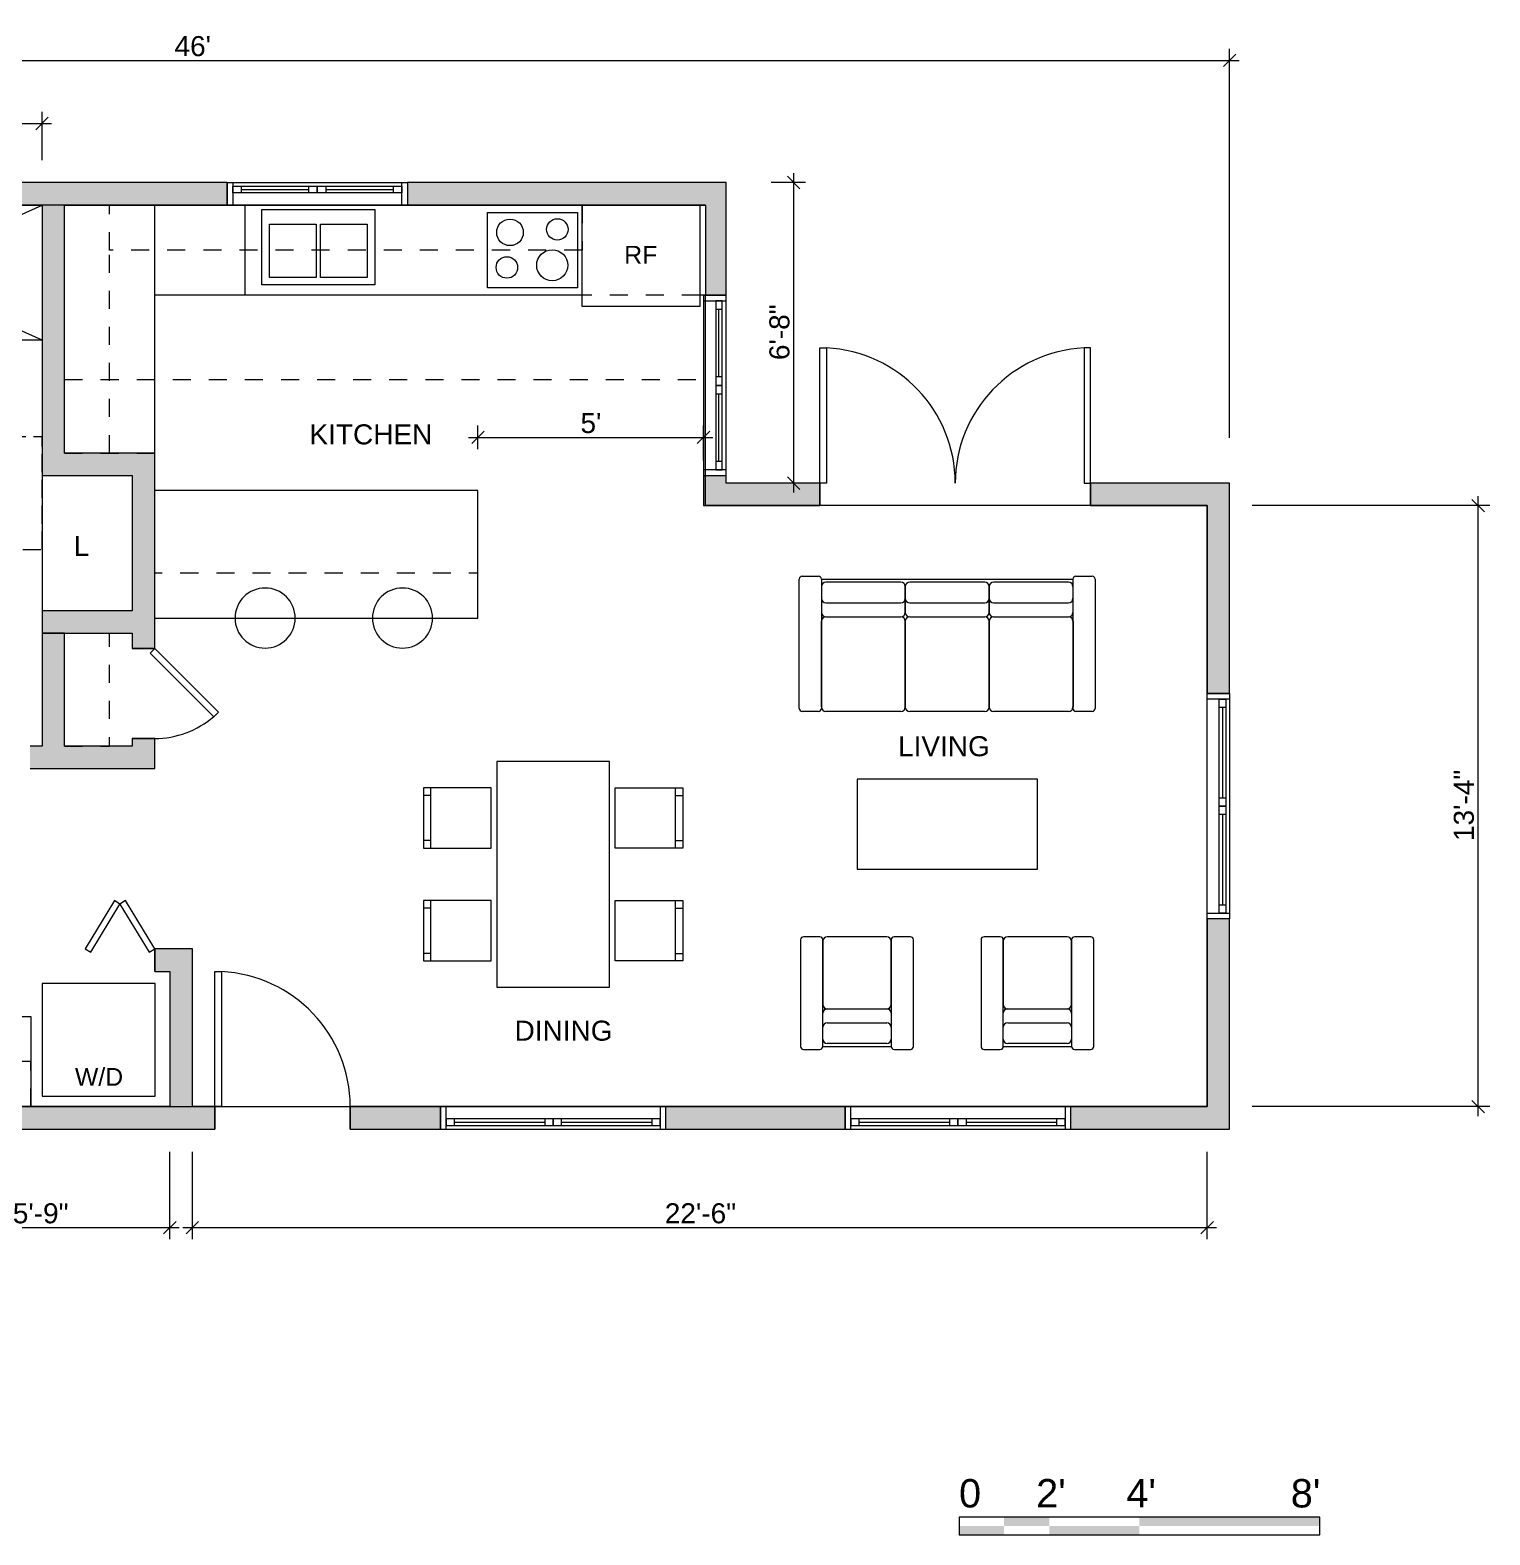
# Model space of a CAD drawing. Header units: inches. Extents: x 491 to 1178, y -991 to -572.
# Drawn here: x 789.8 to 1178.2, y -972.3 to -571.7 of the extents above; entities that cross this region are included whole.
import ezdxf

# ---------------------------------------------------------------- set-up
doc = ezdxf.new("R2010")
doc.units = ezdxf.units.IN
doc.header["$MEASUREMENT"] = 0
doc.set_wipeout_variables(frame=1)
for name, pattern in [('Dashed', [9.6, 4.8, -4.8]), ('Hidden Line', [6.859843, 4.8, -2.059843]), ('Wipeout_Contour', [39.370079, 0, -39.370079])]:
    doc.linetypes.add(name, pattern=pattern)
for name, color, linetype in [('A-AREA', 7, 'Continuous'), ('A-AREA HATCH', 7, 'Continuous'), ('A-CASEWORK', 7, 'Continuous'), ('A-DIMENSIONS', 7, 'Continuous'), ('A-DOOR', 7, 'Continuous'), ('A-FIXTURES _ APPLIANCES', 7, 'Continuous'), ('A-FURNITURE', 7, 'Continuous'), ('A-GLAZ', 7, 'Continuous'), ('A-LINE - FLOOR PLANS', 7, 'Continuous'), ('A-LINE - UNIT PLANS', 7, 'Continuous'), ('A-TEXT', 7, 'Continuous'), ('A-WALL', 7, 'Continuous'), ('A-WALL HATCH', 7, 'Continuous')]:
    doc.layers.add(name, color=color, linetype=linetype)
doc.styles.add('GENERATED_STYLE_1', font='arial.ttf')
doc.styles.add('GENERATED_STYLE_2', font='swiss.ttf')
doc.dimstyles.new('GENERATED_STYLE__1', dxfattribs={"dimtxt": 5.333333, "dimasz": 3.166667, "dimexe": 0.18, "dimexo": 12, "dimgap": 0.09, "dimtad": 1, "dimtih": 1, "dimtoh": 1, "dimdec": 0, "dimzin": 0, "dimdsep": 46, "dimlunit": 4, "dimtxsty": 'GENERATED_STYLE_1', "dimblk": 'ARROWHEAD_6', "dimblk1": 'ARROWHEAD_6', "dimblk2": 'ARROWHEAD_6', "dimcen": 0.09, "dimclrd": 7, "dimclre": 7, "dimclrt": 7, "dimadec": 0, "dimazin": 0, "dimtfac": 1, "dimtdec": 4, "dimtmove": 0, "dimatfit": 3, "dimfxl": 1, "dimtolj": 1, "dimtzin": 0, "dimarcsym": 0})
doc.dimstyles.new('GENERATED_STYLE__2', dxfattribs={"dimtxt": 5.333333, "dimasz": 3.166667, "dimexe": 0.18, "dimexo": 12, "dimgap": 0.09, "dimtad": 1, "dimdec": 0, "dimzin": 0, "dimdsep": 46, "dimlunit": 4, "dimtxsty": 'GENERATED_STYLE_1', "dimblk": 'ARROWHEAD_6', "dimblk1": 'ARROWHEAD_6', "dimblk2": 'ARROWHEAD_6', "dimcen": 0.09, "dimclrd": 7, "dimclre": 7, "dimclrt": 7, "dimadec": 0, "dimazin": 0, "dimtfac": 1, "dimtdec": 4, "dimtmove": 0, "dimatfit": 3, "dimfxl": 1, "dimtolj": 1, "dimtzin": 0, "dimarcsym": 0})

# ---------------------------------------------------------------- blocks, each defined once
blk = doc.blocks.new('*D0')
at = {"layer": 'A-DIMENSIONS', "color": 7, "linetype": 'Continuous', "lineweight": 0, "transparency": 16777216}
for p, q in [((710.5, -596.6), (713, -596.6)), ((714.67, -594.93), (711.33, -598.26)), ((713, -606.33), (713, -593.47)), ((713, -596.6), (793, -596.6)), ((791.33, -598.26), (794.67, -594.93)), ((793, -606.33), (793, -593.47)), ((793, -596.6), (795.5, -596.6))]:
    blk.add_line(p, q, dxfattribs=at)
at = {"layer": 'A-DIMENSIONS', "color": 7, "lineweight": 0, "transparency": 16777216, "insert": (745.73, -595.53), "char_height": 5.333, "attachment_point": 7, "style": 'GENERATED_STYLE_1'}
blk.add_mtext('\\A1;6\'-8"', dxfattribs=at)
blk = doc.blocks.new('ARROWHEAD_6')
at = {"color": 0, "linetype": 'Continuous', "lineweight": 0}
for p, q in [((0, 0), (-1, 0)), ((-0.5, -0.5), (0.5, 0.5))]:
    blk.add_line(p, q, dxfattribs=at)
blk = doc.blocks.new('*D2')
at = {"layer": 'A-DIMENSIONS', "color": 7, "linetype": 'Continuous', "lineweight": 0, "transparency": 16777216}
for p, q in [((906.5, -680.16), (909, -680.16)), ((910.67, -678.49), (907.34, -681.82)), ((909, -683.28), (909, -677.03)), ((909, -680.16), (969, -680.16)), ((967.33, -681.82), (970.67, -678.49)), ((969, -686.33), (969, -677.03)), ((969, -680.16), (971.5, -680.16))]:
    blk.add_line(p, q, dxfattribs=at)
at = {"layer": 'A-DIMENSIONS', "color": 7, "lineweight": 0, "transparency": 16777216, "insert": (936.27, -679.09), "char_height": 5.333, "attachment_point": 7, "style": 'GENERATED_STYLE_1'}
blk.add_mtext("\\A1;5'", dxfattribs=at)
blk = doc.blocks.new('*D7')
at = {"layer": 'A-DIMENSIONS', "color": 7, "linetype": 'Continuous', "lineweight": 0, "transparency": 16777216}
for p, q in [((1176.78, -700), (1173.45, -696.66)), ((1175.12, -698.33), (1175.12, -695.83)), ((1178.24, -698.33), (1115, -698.33)), ((1175.12, -858.33), (1175.12, -698.33)), ((1173.45, -856.66), (1176.78, -860)), ((1178.24, -858.33), (1115, -858.33)), ((1175.12, -860.83), (1175.12, -858.33))]:
    blk.add_line(p, q, dxfattribs=at)
at = {"layer": 'A-DIMENSIONS', "color": 7, "lineweight": 0, "transparency": 16777216, "insert": (1174.05, -787.62), "char_height": 5.333, "attachment_point": 7, "rotation": 90, "style": 'GENERATED_STYLE_1'}
blk.add_mtext('\\A1;13\'-4"', dxfattribs=at)
blk = doc.blocks.new('*D11')
at = {"layer": 'A-DIMENSIONS', "color": 7, "linetype": 'Continuous', "lineweight": 0, "transparency": 16777216}
for p, q in [((758, -893.65), (758, -870.33)), ((827, -893.65), (827, -870.33)), ((759.67, -888.86), (756.33, -892.19)), ((825.33, -892.19), (828.67, -888.86)), ((755.5, -890.53), (758, -890.53)), ((758, -890.53), (827, -890.53)), ((827, -890.53), (829.5, -890.53))]:
    blk.add_line(p, q, dxfattribs=at)
at = {"layer": 'A-DIMENSIONS', "color": 7, "lineweight": 0, "transparency": 16777216, "insert": (785.23, -889.46), "char_height": 5.333, "attachment_point": 7, "style": 'GENERATED_STYLE_1'}
blk.add_mtext('\\A1;5\'-9"', dxfattribs=at)
blk = doc.blocks.new('*D12')
at = {"layer": 'A-DIMENSIONS', "color": 7, "linetype": 'Continuous', "lineweight": 0, "transparency": 16777216}
for p, q in [((833, -893.65), (833, -870.33)), ((1103, -893.65), (1103, -870.33)), ((834.67, -888.86), (831.33, -892.19)), ((1101.33, -892.19), (1104.67, -888.86)), ((830.5, -890.53), (833, -890.53)), ((833, -890.53), (1103, -890.53)), ((1103, -890.53), (1105.5, -890.53))]:
    blk.add_line(p, q, dxfattribs=at)
at = {"layer": 'A-DIMENSIONS', "color": 7, "lineweight": 0, "transparency": 16777216, "insert": (958.71, -889.46), "char_height": 5.333, "attachment_point": 7, "style": 'GENERATED_STYLE_1'}
blk.add_mtext('\\A1;22\'-6"', dxfattribs=at)
blk = doc.blocks.new('*D13')
at = {"layer": 'A-DIMENSIONS', "color": 7, "linetype": 'Continuous', "lineweight": 0, "transparency": 16777216}
for p, q in [((557, -600.33), (557, -576.69)), ((1109, -680.33), (1109, -576.69)), ((554.5, -579.81), (557, -579.81)), ((558.67, -578.15), (555.33, -581.48)), ((557, -579.81), (1109, -579.81)), ((1107.33, -581.48), (1110.67, -578.15)), ((1109, -579.81), (1111.5, -579.81))]:
    blk.add_line(p, q, dxfattribs=at)
at = {"layer": 'A-DIMENSIONS', "color": 7, "lineweight": 0, "transparency": 16777216, "insert": (828.25, -578.75), "char_height": 5.333, "attachment_point": 7, "style": 'GENERATED_STYLE_1'}
blk.add_mtext("\\A1;46'", dxfattribs=at)
blk = doc.blocks.new('*D15')
at = {"layer": 'A-DIMENSIONS', "color": 7, "linetype": 'Continuous', "lineweight": 0, "transparency": 16777216}
for p, q in [((996.13, -612.33), (987, -612.33)), ((994.67, -614), (991.34, -610.66)), ((993, -612.33), (993, -609.83)), ((993, -692.33), (993, -612.33)), ((996.13, -692.33), (987, -692.33)), ((991.34, -690.66), (994.67, -694)), ((993, -694.83), (993, -692.33))]:
    blk.add_line(p, q, dxfattribs=at)
at = {"layer": 'A-DIMENSIONS', "color": 7, "lineweight": 0, "transparency": 16777216, "insert": (991.94, -659.59), "char_height": 5.333, "attachment_point": 7, "rotation": 90, "style": 'GENERATED_STYLE_1'}
blk.add_mtext('\\A1;6\'-8"', dxfattribs=at)

msp = doc.modelspace()

# ---------------------------------------------------------------- hatches: boundary and pattern name
at = {"layer": 'A-TEXT', "linetype": 'Continuous', "lineweight": 0}
for points in [[(1049, -969.97), (1061, -969.97), (1061, -967.61), (1049, -967.61)], [(1085, -969.97), (1133, -969.97), (1133, -967.61), (1085, -967.61)], [(1037, -969.97), (1037, -972.33), (1049, -972.33), (1049, -969.97)], [(1061, -969.97), (1061, -972.33), (1085, -972.33), (1085, -969.97)]]:
    msp.add_hatch(color=7, dxfattribs=at).paths.add_polyline_path(points)

# ---------------------------------------------------------------- linework, layer by layer
at = {"layer": 'A-GLAZ', "color": 7, "linetype": 'Continuous', "lineweight": 0}
for p, q in [((842.25, -612.33), (843.75, -612.33)), ((843.75, -612.33), (866.25, -612.33)), ((843.75, -612.33), (843.75, -615.08)), ((866.25, -612.33), (888.75, -612.33)), ((888.75, -615.08), (888.75, -612.33)), ((888.75, -612.33), (890.25, -612.33)), ((843.75, -613.33), (846, -613.33)), ((843.75, -615.08), (843.75, -613.33)), ((846, -615.08), (843.75, -615.08)), ((846, -613.33), (846, -615.08)), ((846, -613.33), (864, -613.33)), ((846, -614.2), (864, -614.2)), ((864, -615.08), (846, -615.08)), ((864, -615.08), (864, -613.33)), ((864, -613.33), (866.25, -613.33)), ((866.25, -615.08), (864, -615.08)), ((866.25, -613.33), (868.5, -613.33)), ((866.25, -615.08), (866.25, -613.33)), ((866.25, -613.33), (866.25, -615.08)), ((868.5, -615.08), (866.25, -615.08)), ((868.5, -613.33), (868.5, -615.08)), ((868.5, -613.33), (886.5, -613.33)), ((868.5, -614.2), (886.5, -614.2)), ((886.5, -615.08), (868.5, -615.08)), ((886.5, -615.08), (886.5, -613.33)), ((886.5, -613.33), (888.75, -613.33)), ((888.75, -615.08), (886.5, -615.08)), ((888.75, -613.33), (888.75, -615.08)), ((1109, -748.33), (1109, -749.83)), ((1109, -749.83), (1106.25, -749.83)), ((1106.25, -752.08), (1106.25, -749.83)), ((1106.25, -749.83), (1108, -749.83)), ((1108, -752.08), (1106.25, -752.08)), ((1106.25, -776.08), (1106.25, -752.08)), ((1107.12, -752.08), (1107.12, -776.08)), ((1108, -749.83), (1108, -752.08)), ((1108, -752.08), (1108, -776.08)), ((1109, -749.83), (1109, -778.33)), ((1106.25, -778.33), (1106.25, -776.08)), ((1106.25, -776.08), (1108, -776.08)), ((1108, -776.08), (1108, -778.33)), ((1106.25, -780.58), (1106.25, -778.33)), ((1106.25, -778.33), (1108, -778.33)), ((1108, -778.33), (1106.25, -778.33)), ((1108, -780.58), (1106.25, -780.58)), ((1106.25, -804.58), (1106.25, -780.58)), ((1107.12, -780.58), (1107.12, -804.58)), ((1108, -778.33), (1108, -780.58)), ((1108, -780.58), (1108, -804.58)), ((1109, -778.33), (1109, -806.83)), ((1106.25, -806.83), (1106.25, -804.58)), ((1106.25, -804.58), (1108, -804.58)), ((1108, -804.58), (1108, -806.83)), ((1106.25, -806.83), (1109, -806.83)), ((1108, -806.83), (1106.25, -806.83)), ((1109, -806.83), (1109, -808.33))]:
    msp.add_line(p, q, dxfattribs=at)
at = {"layer": 'A-TEXT', "color": 7, "linetype": 'Continuous', "lineweight": 0}
for p, q in [((1133, -967.61), (1037, -967.61)), ((1037, -967.61), (1037, -972.33)), ((1133, -972.33), (1133, -967.61)), ((1037, -972.33), (1133, -972.33))]:
    msp.add_line(p, q, dxfattribs=at)
at = {"layer": 'A-WALL', "color": 7, "linetype": 'Continuous', "lineweight": 0, "flags": 128}
for points in [[(827, -612.33), (771, -612.33)], [(842.25, -612.33), (815, -612.33)], [(975, -612.33), (890.25, -612.33)], [(1109, -748.33), (1109, -692.33)], [(1109, -864.33), (1109, -808.33)]]:
    msp.add_lwpolyline(points, dxfattribs=at)

# ---------------------------------------------------------------- texts
at = {"layer": 'A-TEXT', "color": 7, "lineweight": 0, "char_height": 7.559, "attachment_point": 7, "style": 'GENERATED_STYLE_1'}
for s, insert in [('\\A1;0', (1037, -965.14)), ("\\A1;2'", (1057.51, -965.02)), ("\\A1;8'", (1125.26, -965.14)), ("\\A1;4'", (1081.51, -965.02))]:
    msp.add_mtext(s, dxfattribs=dict(at, insert=insert))

# ---------------------------------------------------------------- wipeouts: each hides what was drawn before it
at = {"color": 254, "linetype": 'Wipeout_Contour', "lineweight": 0, "ltscale": 9354.719323}
msp.add_wipeout([(1103, -858.33), (1103, -698.33), (969.52, -698.33), (969.52, -618.33), (563, -618.33), (563, -954.33), (757, -954.33), (757, -858.33)], dxfattribs=at).dxf.layer = 'A-AREA HATCH'

# ---------------------------------------------------------------- next in the draw order: hatches: boundary and pattern name
at = {"layer": 'A-WALL HATCH', "linetype": 'Continuous', "lineweight": 0}
for points in [[(827, -612.33), (771, -612.33), (771, -618.33), (827, -618.33)], [(815, -612.33), (815, -618.33), (842.25, -618.33), (842.25, -612.33)], [(975, -612.33), (890.25, -612.33), (890.25, -618.33), (969, -618.33)], [(975, -612.33), (969, -618.33), (969, -642.33), (975, -642.33)], [(793, -618.33), (793, -690.34), (799, -684.33), (799, -618.33)], [(823, -684.33), (799, -684.33), (793, -690.34), (817, -690.33)], [(817, -690.33), (817, -736.33), (823, -736.33), (823, -684.33)], [(969, -690.33), (969, -698.33), (975, -692.33), (975, -690.33)], [(975, -692.33), (969, -698.33), (1000, -698.33), (1000, -692.33)], [(1072, -698.33), (1103, -698.33), (1109, -692.33), (1072, -692.33)], [(1103, -698.33), (1103, -748.33), (1109, -748.33), (1109, -692.33)], [(793, -732.33), (817, -732.33), (817, -726.33), (793, -726.33)], [(799, -762.33), (799, -732.33), (793, -732.33), (793, -762.33)], [(817, -762.33), (823, -768.33), (823, -760.33), (817, -760.33)], [(789.84, -762.33), (789.84, -768.33), (823, -768.33), (817, -762.33)], [(1103, -858.33), (1109, -864.33), (1109, -808.33), (1103, -808.33)], [(833, -816.33), (823, -816.33), (823, -822.33), (827, -822.33)], [(827, -822.33), (827, -858.33), (833, -858.33), (833, -816.33)], [(763, -858.33), (763, -864.33), (839, -864.33), (839, -858.33)], [(875, -864.33), (899, -864.33), (899, -858.33), (875, -858.33)], [(959, -864.33), (1006.71, -864.33), (1006.71, -858.33), (959, -858.33)], [(1066.71, -858.33), (1066.71, -864.33), (1109, -864.33), (1103, -858.33)]]:
    msp.add_hatch(color=7, dxfattribs=at).paths.add_polyline_path(points)

# ---------------------------------------------------------------- next in the draw order: linework, layer by layer
at = {"layer": 'A-AREA', "color": 7, "linetype": 'Continuous', "lineweight": 0, "flags": 128}
msp.add_lwpolyline([(713, -654.33), (713, -618.33), (793, -618.33), (793, -654.33)], close=True, dxfattribs=at)
for points in [[(713, -654.33), (793, -618.33), (793, -654.33), (713, -618.33)], [(823, -728.27), (909, -728.27), (909, -694.27), (823, -694.27)]]:
    msp.add_lwpolyline(points, dxfattribs=at)
at = {"layer": 'A-AREA HATCH', "color": 7, "linetype": 'Continuous', "lineweight": 0, "flags": 128}
msp.add_lwpolyline([(1103, -858.33), (1103, -698.33), (969.52, -698.33), (969.52, -618.33), (563, -618.33), (563, -954.33), (757, -954.33), (757, -858.33)], close=True, dxfattribs=at)
at = {"layer": 'A-CASEWORK', "color": 7, "linetype": 'Dashed', "lineweight": 0}
msp.add_line((811, -630.33), (811, -618.33), dxfattribs=at)
at = {"layer": 'A-DOOR', "color": 7, "linetype": 'Continuous', "lineweight": 0}
for p, q in [((1000, -656.33), (1001.75, -656.33)), ((1000, -692.33), (1000, -656.33)), ((1001.75, -656.33), (1001.75, -692.33)), ((1072, -656.33), (1070.25, -656.33)), ((1070.25, -656.33), (1070.25, -692.33)), ((1072, -692.33), (1072, -656.33)), ((1000, -698.33), (1000, -692.33)), ((1000, -692.33), (1000, -694.08)), ((1001.75, -692.33), (1000, -692.33)), ((1000, -698.33), (1000, -692.33)), ((1000, -698.33), (1000, -692.33)), ((1070.25, -692.33), (1072, -692.33)), ((1072, -698.33), (1072, -692.33)), ((1072, -692.33), (1072, -694.08)), ((1072, -698.33), (1072, -692.33)), ((1072, -698.33), (1072, -692.33)), ((1000, -694.08), (1000, -698.33)), ((1072, -694.08), (1072, -698.33)), ((817, -736.33), (823, -736.33)), ((821.25, -736.33), (817, -736.33)), ((823, -736.33), (817, -736.33)), ((823, -736.33), (817, -736.33)), ((823, -736.33), (821.25, -736.33)), ((821.76, -737.57), (823, -736.33)), ((823, -736.33), (839.97, -753.3)), ((838.73, -754.54), (821.76, -737.57)), ((839.97, -753.3), (838.73, -754.54)), ((817, -760.33), (823, -760.33)), ((821.25, -760.33), (817, -760.33)), ((823, -760.33), (817, -760.33)), ((823, -760.33), (817, -760.33)), ((823, -760.33), (821.25, -760.33)), ((812.25, -803.49), (804.5, -816.33)), ((806, -817.24), (813.75, -804.39)), ((813.75, -804.39), (812.25, -803.49)), ((815.25, -803.49), (813.75, -804.39)), ((813.75, -804.39), (821.5, -817.24)), ((823, -816.33), (815.25, -803.49)), ((804.5, -816.33), (806, -817.24)), ((821.5, -817.24), (823, -816.33)), ((823, -822.33), (823, -816.33)), ((823, -816.33), (823, -818.08)), ((823, -816.33), (823, -822.33)), ((823, -816.33), (823, -822.33)), ((823, -818.08), (823, -822.33)), ((839, -822.33), (840.75, -822.33)), ((839, -858.33), (839, -822.33)), ((840.75, -822.33), (840.75, -858.33)), ((839, -864.33), (839, -858.33)), ((839, -858.33), (839, -860.08)), ((840.75, -858.33), (839, -858.33)), ((839, -864.33), (839, -858.33)), ((839, -864.33), (839, -858.33)), ((839, -860.08), (839, -864.33)), ((875, -864.33), (875, -858.33)), ((875, -858.33), (875, -860.08)), ((875, -864.33), (875, -858.33)), ((875, -864.33), (875, -858.33)), ((875, -860.08), (875, -864.33))]:
    msp.add_line(p, q, dxfattribs=at)
for centre, radius, start, end in [((1000, -692.33), 36, 0, 87.2137), ((1072, -692.33), 36, 92.7863, 180), ((823, -736.33), 24, 270, 310.8185), ((839, -858.33), 36, 0, 87.2137)]:
    msp.add_arc(centre, radius, start, end, dxfattribs=at)
at = {"layer": 'A-FURNITURE', "color": 7, "linetype": 'Continuous', "lineweight": 0}
for p, q in [((994.48, -752.32), (994.48, -717.9)), ((1073.22, -717.9), (1073.22, -752.32)), ((999.6, -753.11), (995.27, -753.11)), ((1021.52, -753.11), (1001.57, -753.11)), ((1043.83, -753.11), (1023.88, -753.11)), ((1066.13, -753.11), (1046.19, -753.11)), ((1072.43, -753.11), (1068.1, -753.11)), ((999.97, -813.11), (995.64, -813.11)), ((1017.76, -813.11), (1001.94, -813.11)), ((1024.06, -813.11), (1019.73, -813.11)), ((1047.97, -813.11), (1043.64, -813.11)), ((1065.76, -813.11), (1049.94, -813.11)), ((1072.06, -813.11), (1067.73, -813.11)), ((994.85, -813.9), (994.85, -842.32)), ((1024.85, -842.32), (1024.85, -813.9)), ((1042.85, -813.9), (1042.85, -842.32)), ((1072.85, -842.32), (1072.85, -813.9))]:
    msp.add_line(p, q, dxfattribs=at)
for centre, radius, start, end in [((852.36, -728.27), 8, 0, 180), ((888.91, -728.27), 8, 0, 180), ((995.27, -717.9), 0.787, 90, 180), ((1072.43, -717.9), 0.787, 0, 90), ((852.36, -728.27), 8, 180, 0), ((888.91, -728.27), 8, 180, 0), ((995.27, -752.32), 0.787, 180, 270), ((999.6, -752.32), 0.787, 270, 0), ((1001.57, -751.93), 1.18, 180, 270), ((1021.52, -751.93), 1.18, 270, 0), ((1023.88, -751.93), 1.18, 180, 270), ((1043.83, -751.93), 1.18, 270, 0), ((1046.19, -751.93), 1.18, 180, 270), ((1066.13, -751.93), 1.18, 270, 0), ((1068.1, -752.32), 0.787, 180, 270), ((1072.43, -752.32), 0.787, 270, 0), ((995.64, -813.9), 0.787, 90, 180), ((999.97, -813.9), 0.787, 0, 90), ((1001.94, -814.29), 1.18, 90, 180), ((1017.76, -814.29), 1.18, 0, 90), ((1019.73, -813.9), 0.787, 90, 180), ((1024.06, -813.9), 0.787, 0, 90), ((1043.64, -813.9), 0.787, 90, 180), ((1047.97, -813.9), 0.787, 0, 90), ((1049.94, -814.29), 1.18, 90, 180), ((1065.76, -814.29), 1.18, 0, 90), ((1067.73, -813.9), 0.787, 90, 180), ((1072.06, -813.9), 0.787, 0, 90), ((995.64, -842.32), 0.787, 180, 270), ((1024.06, -842.32), 0.787, 270, 0), ((1043.64, -842.32), 0.787, 180, 270), ((1072.06, -842.32), 0.787, 270, 0)]:
    msp.add_arc(centre, radius, start, end, dxfattribs=at)
at = {"layer": 'A-GLAZ', "color": 7, "linetype": 'Continuous', "lineweight": 0}
for p, q in [((842.25, -618.33), (842.25, -612.33)), ((842.25, -612.33), (842.25, -618.33)), ((842.25, -612.33), (842.25, -618.33)), ((890.25, -612.33), (890.25, -618.33)), ((890.25, -612.33), (890.25, -618.33)), ((890.25, -612.33), (890.25, -618.33)), ((843.75, -615.08), (843.75, -618.33)), ((888.75, -618.33), (888.75, -615.08)), ((843.75, -618.33), (842.25, -618.33)), ((866.25, -618.33), (843.75, -618.33)), ((888.75, -618.33), (866.25, -618.33)), ((890.25, -618.33), (888.75, -618.33)), ((969, -642.33), (969, -643.83)), ((975, -642.33), (969, -642.33)), ((969, -642.33), (975, -642.33)), ((969, -642.33), (975, -642.33)), ((969, -643.83), (969, -666.33)), ((969, -643.83), (972.25, -643.83)), ((972.25, -643.83), (975, -643.83)), ((972.25, -643.83), (972.25, -646.08)), ((974, -643.83), (972.25, -643.83)), ((974, -646.08), (974, -643.83)), ((975, -643.83), (975, -642.33)), ((975, -666.33), (975, -643.83)), ((972.25, -646.08), (974, -646.08)), ((972.25, -646.08), (972.25, -664.08)), ((973.12, -664.08), (973.12, -646.08)), ((974, -664.08), (974, -646.08)), ((974, -664.08), (972.25, -664.08)), ((972.25, -664.08), (972.25, -666.33)), ((974, -666.33), (974, -664.08)), ((969, -666.33), (969, -688.83)), ((972.25, -666.33), (974, -666.33)), ((972.25, -666.33), (972.25, -668.58)), ((974, -666.33), (972.25, -666.33)), ((972.25, -668.58), (974, -668.58)), ((972.25, -668.58), (972.25, -686.58)), ((973.12, -686.58), (973.12, -668.58)), ((974, -668.58), (974, -666.33)), ((974, -686.58), (974, -668.58)), ((975, -688.83), (975, -666.33)), ((972.25, -688.83), (969, -688.83)), ((969, -688.83), (969, -690.33)), ((974, -686.58), (972.25, -686.58)), ((972.25, -686.58), (972.25, -688.83)), ((975, -688.83), (972.25, -688.83)), ((972.25, -688.83), (974, -688.83)), ((974, -688.83), (974, -686.58)), ((975, -690.33), (975, -688.83)), ((969, -690.33), (975, -690.33)), ((969, -690.33), (975, -690.33)), ((969, -690.33), (975, -690.33)), ((1103, -749.83), (1103, -748.33)), ((1103, -748.33), (1109, -748.33)), ((1109, -748.33), (1103, -748.33)), ((1109, -748.33), (1103, -748.33)), ((1103, -778.33), (1103, -749.83)), ((1106.25, -749.83), (1103, -749.83)), ((1103, -806.83), (1103, -778.33)), ((1103, -808.33), (1103, -806.83)), ((1103, -806.83), (1106.25, -806.83)), ((1109, -808.33), (1103, -808.33)), ((1109, -808.33), (1103, -808.33)), ((1109, -808.33), (1103, -808.33)), ((900.5, -858.33), (899, -858.33)), ((899, -858.33), (899, -864.33)), ((899, -864.33), (899, -858.33)), ((899, -864.33), (899, -858.33)), ((929, -858.33), (900.5, -858.33)), ((900.5, -861.58), (900.5, -858.33)), ((957.5, -858.33), (929, -858.33)), ((959, -858.33), (957.5, -858.33)), ((957.5, -858.33), (957.5, -861.58)), ((959, -864.33), (959, -858.33)), ((959, -864.33), (959, -858.33)), ((959, -864.33), (959, -858.33)), ((1008.21, -858.33), (1006.71, -858.33)), ((1006.71, -858.33), (1006.71, -864.33)), ((1006.71, -864.33), (1006.71, -858.33)), ((1006.71, -864.33), (1006.71, -858.33)), ((1036.71, -858.33), (1008.21, -858.33)), ((1008.21, -861.58), (1008.21, -858.33)), ((1065.21, -858.33), (1036.71, -858.33)), ((1066.71, -858.33), (1065.21, -858.33)), ((1065.21, -858.33), (1065.21, -861.58)), ((1066.71, -864.33), (1066.71, -858.33)), ((1066.71, -864.33), (1066.71, -858.33)), ((1066.71, -864.33), (1066.71, -858.33)), ((899, -864.33), (900.5, -864.33)), ((900.5, -864.33), (900.5, -861.58)), ((902.75, -861.58), (900.5, -861.58)), ((900.5, -861.58), (900.5, -863.33)), ((900.5, -863.33), (902.75, -863.33)), ((900.5, -864.33), (929, -864.33)), ((902.75, -863.33), (902.75, -861.58)), ((926.75, -861.58), (902.75, -861.58)), ((902.75, -862.45), (926.75, -862.45)), ((902.75, -863.33), (926.75, -863.33)), ((929, -861.58), (926.75, -861.58)), ((926.75, -861.58), (926.75, -863.33)), ((926.75, -863.33), (929, -863.33)), ((931.25, -861.58), (929, -861.58)), ((929, -861.58), (929, -863.33)), ((929, -863.33), (929, -861.58)), ((929, -863.33), (931.25, -863.33)), ((929, -864.33), (957.5, -864.33)), ((931.25, -863.33), (931.25, -861.58)), ((955.25, -861.58), (931.25, -861.58)), ((931.25, -862.45), (955.25, -862.45)), ((931.25, -863.33), (955.25, -863.33)), ((957.5, -861.58), (955.25, -861.58)), ((955.25, -861.58), (955.25, -863.33)), ((955.25, -863.33), (957.5, -863.33)), ((957.5, -861.58), (957.5, -864.33)), ((957.5, -863.33), (957.5, -861.58)), ((957.5, -864.33), (959, -864.33)), ((1006.71, -864.33), (1008.21, -864.33)), ((1008.21, -864.33), (1008.21, -861.58)), ((1010.46, -861.58), (1008.21, -861.58)), ((1008.21, -861.58), (1008.21, -863.33)), ((1008.21, -863.33), (1010.46, -863.33)), ((1008.21, -864.33), (1036.71, -864.33)), ((1010.46, -863.33), (1010.46, -861.58)), ((1034.46, -861.58), (1010.46, -861.58)), ((1010.46, -862.45), (1034.46, -862.45)), ((1010.46, -863.33), (1034.46, -863.33)), ((1036.71, -861.58), (1034.46, -861.58)), ((1034.46, -861.58), (1034.46, -863.33)), ((1034.46, -863.33), (1036.71, -863.33)), ((1038.96, -861.58), (1036.71, -861.58)), ((1036.71, -861.58), (1036.71, -863.33)), ((1036.71, -863.33), (1036.71, -861.58)), ((1036.71, -863.33), (1038.96, -863.33)), ((1036.71, -864.33), (1065.21, -864.33)), ((1038.96, -863.33), (1038.96, -861.58)), ((1062.96, -861.58), (1038.96, -861.58)), ((1038.96, -862.45), (1062.96, -862.45)), ((1038.96, -863.33), (1062.96, -863.33)), ((1065.21, -861.58), (1062.96, -861.58)), ((1062.96, -861.58), (1062.96, -863.33)), ((1062.96, -863.33), (1065.21, -863.33)), ((1065.21, -861.58), (1065.21, -864.33)), ((1065.21, -863.33), (1065.21, -861.58)), ((1065.21, -864.33), (1066.71, -864.33))]:
    msp.add_line(p, q, dxfattribs=at)
at = {"layer": 'A-LINE - FLOOR PLANS', "color": 7, "linetype": 'Dashed', "lineweight": 0}
for p, q in [((811, -684.34), (811, -630.33)), ((799, -664.75), (969, -664.75)), ((799, -684.33), (823, -684.35))]:
    msp.add_line(p, q, dxfattribs=at)
at = {"layer": 'A-LINE - FLOOR PLANS', "color": 7, "linetype": 'Dashed', "lineweight": 0, "flags": 128}
for points in [[(909, -728.27), (909, -716.27), (823, -716.27)], [(799, -762.33), (811, -762.33), (811, -732.33)], [(790, -858.33), (790, -846.33), (763, -846.33)]]:
    msp.add_lwpolyline(points, dxfattribs=at)
at = {"layer": 'A-LINE - UNIT PLANS', "color": 7, "linetype": 'Hidden Line', "lineweight": 0, "flags": 128}
msp.add_lwpolyline([(793, -710), (793, -680), (745, -680), (745, -710)], close=True, dxfattribs=at)
at = {"layer": 'A-LINE - UNIT PLANS', "color": 7, "linetype": 'Continuous', "lineweight": 0, "flags": 128}
for points in [[(793, -690.34), (793, -756.33)], [(763, -858.33), (763, -834.33), (790, -834.33), (790, -858.33)]]:
    msp.add_lwpolyline(points, dxfattribs=at)
at = {"layer": 'A-WALL', "color": 7, "linetype": 'Continuous', "lineweight": 0}
for p, q in [((842.25, -612.33), (842.25, -618.33)), ((890.25, -612.33), (890.25, -618.33)), ((969, -642.33), (975, -642.33)), ((969, -690.33), (975, -690.33)), ((1000, -698.33), (1000, -692.33)), ((1072, -698.33), (1072, -692.33)), ((823, -736.33), (817, -736.33)), ((1109, -748.33), (1103, -748.33)), ((823, -760.33), (817, -760.33)), ((1109, -808.33), (1103, -808.33)), ((823, -816.33), (823, -822.33)), ((839, -864.33), (839, -858.33)), ((875, -864.33), (875, -858.33)), ((899, -864.33), (899, -858.33)), ((959, -864.33), (959, -858.33)), ((1006.71, -864.33), (1006.71, -858.33)), ((1066.71, -864.33), (1066.71, -858.33))]:
    msp.add_line(p, q, dxfattribs=at)
at = {"layer": 'A-WALL', "color": 7, "linetype": 'Continuous', "lineweight": 0, "flags": 128}
for points in [[(975, -642.33), (975, -612.33)], [(771, -618.33), (793, -618.33)], [(793, -618.33), (793, -690.34)], [(799, -618.33), (827, -618.33)], [(799, -684.33), (799, -618.33)], [(815, -618.33), (842.25, -618.33)], [(890.25, -618.33), (969, -618.33)], [(969, -618.33), (969, -642.33)], [(823, -684.33), (799, -684.33)], [(823, -736.33), (823, -684.33)], [(793, -690.34), (817, -690.33)], [(817, -690.33), (817, -726.33)], [(969, -690.33), (969, -698.33)], [(975, -692.33), (975, -690.33)], [(1000, -692.33), (975, -692.33)], [(1109, -692.33), (1072, -692.33)], [(969, -698.33), (1000, -698.33)], [(1072, -698.33), (1103, -698.33)], [(1103, -698.33), (1103, -748.33)], [(817, -726.33), (793, -726.33)], [(793, -726.33), (793, -732.33)], [(799, -732.33), (793, -732.33)], [(793, -732.33), (793, -762.33)], [(793, -732.33), (817, -732.33)], [(799, -762.33), (799, -732.33)], [(817, -732.33), (817, -736.33)], [(817, -760.33), (817, -762.33)], [(823, -768.33), (823, -760.33)], [(793, -762.33), (789.84, -762.33)], [(817, -762.33), (799, -762.33)], [(789.84, -768.33), (823, -768.33)], [(1103, -808.33), (1103, -858.33)], [(833, -816.33), (823, -816.33)], [(833, -858.33), (833, -816.33)], [(823, -822.33), (827, -822.33)], [(827, -822.33), (827, -858.33)], [(827, -858.33), (763, -858.33)], [(839, -858.33), (833, -858.33)], [(899, -858.33), (875, -858.33)], [(1006.71, -858.33), (959, -858.33)], [(1103, -858.33), (1066.71, -858.33)], [(763, -864.33), (839, -864.33)], [(875, -864.33), (899, -864.33)], [(959, -864.33), (1006.71, -864.33)], [(1066.71, -864.33), (1109, -864.33)]]:
    msp.add_lwpolyline(points, dxfattribs=at)

# ---------------------------------------------------------------- next in the draw order: texts
at = {"layer": 'A-TEXT', "color": 7, "linetype": 'Continuous', "lineweight": 0, "attachment_point": 5, "style": 'GENERATED_STYLE_2'}
for s, insert, char_height in [('\\A1;KITCHEN', (880.51, -679.4), 5.3333), ('\\A1;L', (803.52, -709.08), 5.333), ('\\A1;LIVING', (1032.98, -762.42), 5.333), ('\\A1;DINING', (931.77, -838.14), 5.333)]:
    msp.add_mtext(s, dxfattribs=dict(at, insert=insert, char_height=char_height))

# ---------------------------------------------------------------- next in the draw order: dimensions: what is measured, and where the dimension line sits
at = {"layer": 'A-DIMENSIONS', "color": 7, "linetype": 'Continuous', "lineweight": 0}
for base, p1, p2, picture, middle in [((793, -596.6), (713, -618.33), (793, -618.33), '*D0', (753.64, -592.86)), ((969, -680.16), (909, -694.27), (969, -698.33), '*D2', (939.64, -676.42)), ((827, -890.53), (758, -858.33), (827, -858.33), '*D11', (793.14, -886.79)), ((1103, -890.53), (833, -858.33), (1103, -858.33), '*D12', (968.65, -886.79))]:
    dim = msp.add_linear_dim(base=base, p1=p1, p2=p2, dimstyle='GENERATED_STYLE__1', dxfattribs=at)
    dim.commit()
    dim.dimension.update_dxf_attribs({"geometry": picture, "text_midpoint": middle, "dimtype": 160})
for base, p1, p2, picture, middle in [((993, -612.33), (975, -692.33), (975, -612.33), '*D15', (989.27, -651.69)), ((1175.12, -698.33), (1103, -858.33), (1103, -698.33), '*D7', (1171.38, -777.68))]:
    dim = msp.add_linear_dim(base=base, p1=p1, p2=p2, angle=90, dimstyle='GENERATED_STYLE__2', dxfattribs=at)
    dim.commit()
    dim.dimension.update_dxf_attribs({"geometry": picture, "text_midpoint": middle, "dimtype": 160, "text_rotation": 90})

# ---------------------------------------------------------------- next in the draw order: wipeouts: each hides what was drawn before it
at = {"color": 254, "linetype": 'Wipeout_Contour', "lineweight": 0, "ltscale": 4331.530872}
msp.add_wipeout([(936.73, -642.33), (823, -642.33), (823, -618.33), (936.73, -618.33)], dxfattribs=at).dxf.layer = 'A-CASEWORK'
at = {"color": 254, "linetype": 'Wipeout_Contour', "lineweight": 0, "ltscale": 4623.331675}
msp.add_wipeout([(968.05, -642.33), (968.05, -618.33), (969.52, -618.33), (969.52, -642.33)], dxfattribs=at).dxf.layer = 'A-CASEWORK'
at = {"color": 254, "linetype": 'Wipeout_Contour', "lineweight": 0, "ltscale": 4664.225247}
msp.add_wipeout([(793.07, -825.52), (793.07, -855.52), (823.07, -855.52), (823.07, -825.52)], dxfattribs=at).dxf.layer = 'A-FIXTURES _ APPLIANCES'
at = {"color": 254, "linetype": 'Wipeout_Contour', "lineweight": 0, "ltscale": 4973.36429}
msp.add_wipeout([(1022.7, -717.9), (1000.39, -717.9), (1000.39, -727.95), (1022.7, -727.95)], dxfattribs=at).dxf.layer = 'A-FURNITURE'
at = {"color": 254, "linetype": 'Wipeout_Contour', "lineweight": 0, "ltscale": 5188.334537}
msp.add_wipeout([(1009.85, -795.11), (1057.85, -795.11), (1057.85, -771.11), (1009.85, -771.11)], dxfattribs=at).dxf.layer = 'A-FURNITURE'
at = {"color": 254, "linetype": 'Wipeout_Contour', "lineweight": 0, "ltscale": 4778.488367}
msp.add_wipeout([(912.5, -789.49), (912.5, -773.49), (894.5, -773.49), (894.5, -789.49)], dxfattribs=at).dxf.layer = 'A-FURNITURE'
at = {"color": 254, "linetype": 'Wipeout_Contour', "lineweight": 0, "ltscale": 4934.5525}
msp.add_wipeout([(945.5, -789.49), (945.5, -773.49), (963.5, -773.49), (963.5, -789.49)], dxfattribs=at).dxf.layer = 'A-FURNITURE'
at = {"color": 254, "linetype": 'Wipeout_Contour', "lineweight": 0, "ltscale": 4857.83759}
msp.add_wipeout([(912.5, -819.49), (912.5, -803.49), (894.5, -803.49), (894.5, -819.49)], dxfattribs=at).dxf.layer = 'A-FURNITURE'
at = {"color": 254, "linetype": 'Wipeout_Contour', "lineweight": 0, "ltscale": 5011.431106}
msp.add_wipeout([(945.5, -819.49), (945.5, -803.49), (963.5, -803.49), (963.5, -819.49)], dxfattribs=at).dxf.layer = 'A-FURNITURE'
at = {"color": 254, "linetype": 'Wipeout_Contour', "lineweight": 0, "ltscale": 5247.353318}
msp.add_wipeout([(1018.95, -842.32), (1018.95, -832.27), (1000.76, -832.27), (1000.76, -842.32)], dxfattribs=at).dxf.layer = 'A-FURNITURE'
at = {"color": 254, "linetype": 'Wipeout_Contour', "lineweight": 0, "ltscale": 5396.54438}
msp.add_wipeout([(1066.95, -842.32), (1066.95, -832.27), (1048.76, -832.27), (1048.76, -842.32)], dxfattribs=at).dxf.layer = 'A-FURNITURE'

# ---------------------------------------------------------------- next in the draw order: linework, layer by layer
at = {"layer": 'A-CASEWORK', "color": 7, "linetype": 'Continuous', "lineweight": 0}
for p, q in [((823, -618.33), (936.73, -618.33)), ((823, -642.33), (823, -618.33)), ((936.73, -618.33), (936.73, -642.33)), ((968.05, -618.33), (969.52, -618.33)), ((968.05, -642.33), (968.05, -618.33)), ((969.52, -618.33), (969.52, -642.33)), ((936.73, -642.33), (823, -642.33)), ((969.52, -642.33), (968.05, -642.33))]:
    msp.add_line(p, q, dxfattribs=at)
at = {"layer": 'A-FIXTURES _ APPLIANCES', "color": 7, "linetype": 'Continuous', "lineweight": 0}
for p, q in [((793.07, -825.52), (793.07, -855.52)), ((823.07, -825.52), (793.07, -825.52)), ((823.07, -855.52), (823.07, -825.52)), ((793.07, -855.52), (823.07, -855.52))]:
    msp.add_line(p, q, dxfattribs=at)
at = {"layer": 'A-FURNITURE', "color": 7, "linetype": 'Continuous', "lineweight": 0}
for p, q in [((995.27, -717.11), (999.6, -717.11)), ((1000.39, -717.9), (1000.39, -752.32)), ((1000.39, -719.86), (1000.39, -726.76)), ((1000.39, -751.93), (1000.39, -729.13)), ((1057.85, -771.11), (1009.85, -771.11)), ((1009.85, -771.11), (1009.85, -795.11)), ((1057.85, -795.11), (1057.85, -771.11)), ((912.5, -773.49), (894.5, -773.49)), ((894.5, -773.49), (894.5, -789.49)), ((896.47, -775.46), (894.5, -775.46)), ((896.47, -789.49), (896.47, -773.49)), ((912.5, -789.49), (912.5, -773.49)), ((945.5, -773.49), (963.5, -773.49)), ((945.5, -789.49), (945.5, -773.49)), ((961.53, -789.49), (961.53, -773.49)), ((961.53, -775.46), (963.5, -775.46)), ((963.5, -773.49), (963.5, -789.49)), ((896.47, -787.52), (894.5, -787.52)), ((961.53, -787.52), (963.5, -787.52)), ((894.5, -789.49), (912.5, -789.49)), ((963.5, -789.49), (945.5, -789.49)), ((1009.85, -795.11), (1057.85, -795.11)), ((912.5, -803.49), (894.5, -803.49)), ((894.5, -803.49), (894.5, -819.49)), ((896.47, -819.49), (896.47, -803.49)), ((912.5, -819.49), (912.5, -803.49)), ((945.5, -803.49), (963.5, -803.49)), ((945.5, -819.49), (945.5, -803.49)), ((961.53, -819.49), (961.53, -803.49)), ((963.5, -803.49), (963.5, -819.49)), ((896.47, -805.46), (894.5, -805.46)), ((961.53, -805.46), (963.5, -805.46)), ((1000.76, -842.32), (1000.76, -813.9)), ((1000.76, -814.29), (1000.76, -831.09)), ((1018.95, -813.9), (1018.95, -842.32)), ((1018.95, -831.09), (1018.95, -814.29)), ((1048.76, -842.32), (1048.76, -813.9)), ((1048.76, -814.29), (1048.76, -831.09)), ((1066.95, -813.9), (1066.95, -842.32)), ((1066.95, -831.09), (1066.95, -814.29)), ((896.47, -817.52), (894.5, -817.52)), ((894.5, -819.49), (912.5, -819.49)), ((963.5, -819.49), (945.5, -819.49)), ((961.53, -817.52), (963.5, -817.52)), ((1001.94, -832.27), (1017.76, -832.27)), ((1001.94, -832.27), (1017.76, -832.27)), ((1049.94, -832.27), (1065.76, -832.27)), ((1049.94, -832.27), (1065.76, -832.27)), ((1000.76, -840.35), (1000.76, -833.45)), ((1001.94, -836.02), (1017.76, -836.02)), ((1018.95, -833.45), (1018.95, -840.35)), ((1048.76, -840.35), (1048.76, -833.45)), ((1049.94, -836.02), (1065.76, -836.02)), ((1066.95, -833.45), (1066.95, -840.35)), ((995.64, -843.11), (999.97, -843.11)), ((1000.76, -842.32), (1018.95, -842.32)), ((1017.76, -841.53), (1001.94, -841.53)), ((1019.73, -843.11), (1024.06, -843.11)), ((1043.64, -843.11), (1047.97, -843.11)), ((1048.76, -842.32), (1066.95, -842.32)), ((1065.76, -841.53), (1049.94, -841.53)), ((1067.73, -843.11), (1072.06, -843.11))]:
    msp.add_line(p, q, dxfattribs=at)
for centre, radius, start, end in [((999.6, -717.9), 0.787, 0, 90), ((1001.57, -719.86), 1.18, 90, 180), ((1001.57, -723.01), 1.18, 180, 270), ((1001.57, -726.76), 1.18, 180, 270), ((1001.57, -729.13), 1.18, 90, 180), ((1001.94, -831.09), 1.18, 180, 270), ((1001.94, -833.45), 1.18, 90, 180), ((1017.76, -831.09), 1.18, 270, 0), ((1017.76, -833.45), 1.18, 0, 90), ((1049.94, -831.09), 1.18, 180, 270), ((1049.94, -833.45), 1.18, 90, 180), ((1065.76, -831.09), 1.18, 270, 0), ((1065.76, -833.45), 1.18, 0, 90), ((1001.94, -837.2), 1.18, 90, 180), ((1017.76, -837.2), 1.18, 0, 90), ((1049.94, -837.2), 1.18, 90, 180), ((1065.76, -837.2), 1.18, 0, 90), ((1001.94, -840.35), 1.18, 180, 270), ((1017.76, -840.35), 1.18, 270, 0), ((1049.94, -840.35), 1.18, 180, 270), ((1065.76, -840.35), 1.18, 270, 0), ((999.97, -842.32), 0.787, 270, 0), ((1019.73, -842.32), 0.787, 180, 270), ((1047.97, -842.32), 0.787, 270, 0), ((1067.73, -842.32), 0.787, 180, 270)]:
    msp.add_arc(centre, radius, start, end, dxfattribs=at)

# ---------------------------------------------------------------- next in the draw order: texts
at = {"layer": 'A-FIXTURES _ APPLIANCES', "color": 7, "lineweight": 0, "insert": (801.76, -850.44), "char_height": 4.724, "attachment_point": 4, "style": 'GENERATED_STYLE_1'}
msp.add_mtext('\\A1;W/D', dxfattribs=at)

# ---------------------------------------------------------------- next in the draw order: wipeouts: each hides what was drawn before it
at = {"color": 254, "linetype": 'Wipeout_Contour', "lineweight": 0, "ltscale": 5046.231289}
msp.add_wipeout([(1045.01, -717.9), (1022.7, -717.9), (1022.7, -727.95), (1045.01, -727.95)], dxfattribs=at).dxf.layer = 'A-FURNITURE'

# ---------------------------------------------------------------- next in the draw order: linework, layer by layer
at = {"layer": 'A-FURNITURE', "color": 7, "linetype": 'Continuous', "lineweight": 0}
for p, q in [((1021.52, -718.68), (1001.57, -718.68)), ((1022.7, -726.76), (1022.7, -719.86)), ((1022.7, -719.86), (1022.7, -726.76)), ((1001.57, -724.19), (1021.52, -724.19)), ((1001.57, -727.95), (1021.52, -727.95)), ((1001.57, -727.95), (1021.52, -727.95)), ((1022.7, -729.13), (1022.7, -751.93)), ((1022.7, -751.93), (1022.7, -729.13))]:
    msp.add_line(p, q, dxfattribs=at)
for centre, start, end in [((1021.52, -719.86), 0, 90), ((1023.88, -719.86), 90, 180), ((1021.52, -723.01), 270, 0), ((1023.88, -723.01), 180, 270), ((1021.52, -726.76), 270, 0), ((1021.52, -729.13), 0, 90), ((1023.88, -726.76), 180, 270), ((1023.88, -729.13), 90, 180)]:
    msp.add_arc(centre, 1.18, start, end, dxfattribs=at)

# ---------------------------------------------------------------- next in the draw order: wipeouts: each hides what was drawn before it
at = {"color": 254, "linetype": 'Wipeout_Contour', "lineweight": 0, "ltscale": 4185.062255}
msp.add_wipeout([(847, -642.33), (823, -642.33), (823, -618.33), (847, -618.33)], dxfattribs=at).dxf.layer = 'A-CASEWORK'
at = {"color": 254, "linetype": 'Wipeout_Contour', "lineweight": 0, "ltscale": 4284.503263}
msp.add_wipeout([(881.52, -639.57), (851.52, -639.57), (851.52, -619.51), (881.52, -619.51)], dxfattribs=at).dxf.layer = 'A-CASEWORK'
at = {"color": 254, "linetype": 'Wipeout_Contour', "lineweight": 0, "ltscale": 4571.97598}
msp.add_wipeout([(968.05, -645.33), (936.73, -645.33), (936.73, -618.33), (968.05, -618.33)], dxfattribs=at).dxf.layer = 'A-CASEWORK'
at = {"color": 254, "linetype": 'Wipeout_Contour', "lineweight": 0, "ltscale": 5119.616759}
msp.add_wipeout([(1067.32, -717.9), (1045.01, -717.9), (1045.01, -727.95), (1067.32, -727.95)], dxfattribs=at).dxf.layer = 'A-FURNITURE'
at = {"color": 254, "linetype": 'Wipeout_Contour', "lineweight": 0, "ltscale": 4895.838429}
msp.add_wipeout([(944, -826.49), (944, -766.49), (914, -766.49), (914, -826.49)], dxfattribs=at).dxf.layer = 'A-FURNITURE'

# ---------------------------------------------------------------- next in the draw order: linework, layer by layer
at = {"layer": 'A-CASEWORK', "color": 7, "linetype": 'Continuous', "lineweight": 0}
for p, q in [((823, -618.33), (847, -618.33)), ((823, -642.33), (823, -618.33)), ((847, -618.33), (847, -642.33)), ((851.52, -619.51), (881.52, -619.51)), ((851.52, -639.57), (851.52, -619.51)), ((881.52, -619.51), (881.52, -639.57)), ((936.73, -618.33), (968.05, -618.33)), ((936.73, -645.33), (936.73, -618.33)), ((968.05, -618.33), (968.05, -645.33)), ((853.49, -637.6), (853.49, -623.45)), ((853.49, -623.45), (865.93, -623.45)), ((865.93, -623.45), (865.93, -637.6)), ((867.11, -637.6), (867.11, -623.45)), ((867.11, -623.45), (879.55, -623.45)), ((879.55, -623.45), (879.55, -637.6)), ((881.52, -639.57), (851.52, -639.57)), ((865.93, -637.6), (853.49, -637.6)), ((879.55, -637.6), (867.11, -637.6)), ((847, -642.33), (823, -642.33)), ((968.05, -645.33), (936.73, -645.33))]:
    msp.add_line(p, q, dxfattribs=at)
at = {"layer": 'A-CASEWORK', "color": 7, "linetype": 'Dashed', "lineweight": 0}
msp.add_line((968.05, -618.33), (968.05, -642.33), dxfattribs=at)
at = {"layer": 'A-FURNITURE', "color": 7, "linetype": 'Continuous', "lineweight": 0}
for p, q in [((1000.39, -717.9), (1067.32, -717.9)), ((1043.83, -718.68), (1023.88, -718.68)), ((1045.01, -726.76), (1045.01, -719.86)), ((1045.01, -719.86), (1045.01, -726.76)), ((1066.13, -718.68), (1046.19, -718.68)), ((1067.32, -752.32), (1067.32, -717.9)), ((1067.32, -726.76), (1067.32, -719.86)), ((1068.1, -717.11), (1072.43, -717.11)), ((1023.88, -724.19), (1043.83, -724.19)), ((1046.19, -724.19), (1066.13, -724.19)), ((1023.88, -727.95), (1043.83, -727.95)), ((1023.88, -727.95), (1043.83, -727.95)), ((1046.19, -727.95), (1066.13, -727.95)), ((1046.19, -727.95), (1066.13, -727.95)), ((1045.01, -729.13), (1045.01, -751.93)), ((1045.01, -751.93), (1045.01, -729.13)), ((1067.32, -729.13), (1067.32, -751.93)), ((944, -766.49), (914, -766.49)), ((914, -766.49), (914, -826.49)), ((944, -826.49), (944, -766.49)), ((914, -826.49), (944, -826.49))]:
    msp.add_line(p, q, dxfattribs=at)
for centre, radius, start, end in [((1043.83, -719.86), 1.18, 0, 90), ((1046.19, -719.86), 1.18, 90, 180), ((1066.13, -719.86), 1.18, 0, 90), ((1068.1, -717.9), 0.787, 90, 180), ((1043.83, -723.01), 1.18, 270, 0), ((1046.19, -723.01), 1.18, 180, 270), ((1066.13, -723.01), 1.18, 270, 0), ((1043.83, -726.76), 1.18, 270, 0), ((1043.83, -729.13), 1.18, 0, 90), ((1046.19, -726.76), 1.18, 180, 270), ((1046.19, -729.13), 1.18, 90, 180), ((1066.13, -726.76), 1.18, 270, 0), ((1066.13, -729.13), 1.18, 0, 90)]:
    msp.add_arc(centre, radius, start, end, dxfattribs=at)
at = {"layer": 'A-LINE - FLOOR PLANS', "color": 7, "linetype": 'Continuous', "lineweight": 0}
msp.add_line((823, -684.35), (823, -642.33), dxfattribs=at)

# ---------------------------------------------------------------- next in the draw order: texts
at = {"layer": 'A-CASEWORK', "color": 7, "lineweight": 0, "insert": (956.73, -631.56), "char_height": 4.75, "attachment_point": 6, "style": 'GENERATED_STYLE_1'}
msp.add_mtext('\\A1;RF', dxfattribs=at)

# ---------------------------------------------------------------- next in the draw order: wipeouts: each hides what was drawn before it
at = {"color": 254, "linetype": 'Wipeout_Contour', "lineweight": 0, "ltscale": 4472.685563}
msp.add_wipeout([(935.52, -640.36), (911.52, -640.36), (911.52, -620.3), (935.52, -620.3)], dxfattribs=at).dxf.layer = 'A-CASEWORK'

# ---------------------------------------------------------------- next in the draw order: linework, layer by layer
at = {"layer": 'A-CASEWORK', "color": 7, "linetype": 'Dashed', "lineweight": 0}
for p, q in [((811, -618.33), (936.73, -618.33)), ((936.73, -642.33), (936.73, -618.33)), ((936.73, -618.33), (968.05, -618.33)), ((936.73, -618.33), (936.73, -630.33)), ((936.73, -630.33), (811, -630.33)), ((968.05, -642.33), (936.73, -642.33))]:
    msp.add_line(p, q, dxfattribs=at)
at = {"layer": 'A-CASEWORK', "color": 7, "linetype": 'Continuous', "lineweight": 0}
for p, q in [((911.52, -620.3), (935.52, -620.3)), ((911.52, -640.36), (911.52, -620.3)), ((935.52, -620.3), (935.52, -640.36)), ((935.52, -640.36), (911.52, -640.36))]:
    msp.add_line(p, q, dxfattribs=at)
for centre, radius in [((917.52, -625.59), 3.54), ((930.12, -624.81), 2.85), ((916.68, -634.94), 2.85), ((928.75, -634.34), 4.13)]:
    msp.add_circle(centre, radius, dxfattribs=at)

# ---------------------------------------------------------------- next in the draw order: dimensions: what is measured, and where the dimension line sits
at = {"layer": 'A-DIMENSIONS', "color": 7, "linetype": 'Continuous', "lineweight": 0}
dim = msp.add_linear_dim(base=(1109, -579.81), p1=(557, -612.33), p2=(1109, -692.33), dimstyle='GENERATED_STYLE__1', dxfattribs=at)
dim.commit()
dim.dimension.update_dxf_attribs({"geometry": '*D13', "text_midpoint": (833.65, -576.08), "dimtype": 160})

doc.saveas('drawing.dxf')
